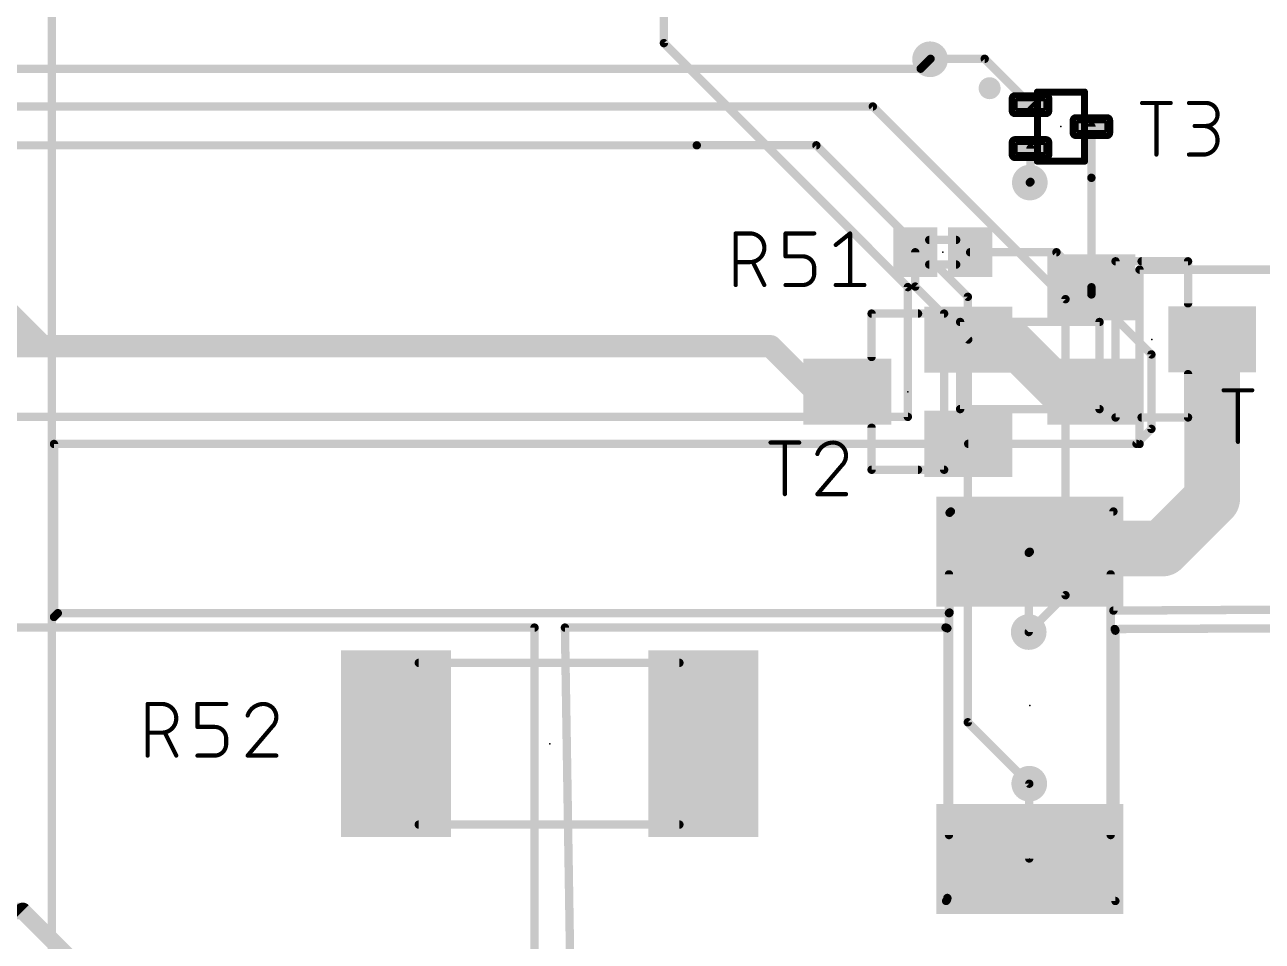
# Model space of a CAD drawing. Extents: x -2.3 to 95.2, y -2.6 to 57.4.
# Drawn here: x 54.71 to 77.26, y 31.58 to 48.28 of the extents above; entities that cross this region are included whole.
import ezdxf

# ---------------------------------------------------------------- set-up
doc = ezdxf.new("R2010")
doc.units = 0
for name, color, linetype in [('1', 12, 'CONTINUOUS'), ('16', 132, 'CONTINUOUS'), ('18', 110, 'CONTINUOUS'), ('19', 53, 'CONTINUOUS'), ('21', 253, 'CONTINUOUS'), ('23', 53, 'CONTINUOUS'), ('25', 253, 'CONTINUOUS'), ('29', 253, 'CONTINUOUS'), ('51', 253, 'CONTINUOUS')]:
    doc.layers.add(name, color=color, linetype=linetype)

# ---------------------------------------------------------------- blocks, each defined once
blk = doc.blocks.new('RECT')
blk.add_solid([(-0.5, -0.5), (0.5, -0.5), (-0.5, 0.5), (0.5, 0.5)])
blk = doc.blocks.new('RECT94400X40000R50')
at = {"const_width": 0.0625}
blk.add_lwpolyline([(0.2638, -0.0625), (0.2638, 0.0625, 0.4142), (0.2325, 0.0938), (-0.2325, 0.0938, 0.4142), (-0.2638, 0.0625), (-0.2638, -0.0625, 0.4142), (-0.2325, -0.0938), (0.2325, -0.0938, 0.4142)], format="xyb", close=True, dxfattribs=at)
blk.add_solid([(-0.2481, -0.0781), (0.2481, -0.0781), (-0.2481, 0.0781), (0.2481, 0.0781)])
blk = doc.blocks.new('RECT126912X72512R50')
at = {"const_width": 0.1133}
blk.add_lwpolyline([(0.34, -0.1133), (0.34, 0.1133, 0.4142), (0.2833, 0.17), (-0.2833, 0.17, 0.4142), (-0.34, 0.1133), (-0.34, -0.1133, 0.4142), (-0.2833, -0.17), (0.2833, -0.17, 0.4142)], format="xyb", close=True, dxfattribs=at)
blk.add_solid([(-0.3087, -0.1387), (0.3087, -0.1387), (-0.3087, 0.1387), (0.3087, 0.1387)])
blk = doc.blocks.new('ROUNDV')
at = {"const_width": 0.5}
blk.add_lwpolyline([(0, -0.25, 1), (0, 0.25, 1), (0, -0.25)], format="xyb", dxfattribs=at)

msp = doc.modelspace()

# ---------------------------------------------------------------- linework, layer by layer
at = {"layer": '1'}
for points, const_width in [([(66.3575, 57.2987), (66.3575, 47.9425)], 0.1524), ([(55.2031, -2.54), (55.2031, 57.15)], 0.1524), ([(55.0327, 42.4198), (49.6497, 47.8029)], 0.4064), ([(66.3575, 47.9425), (70.8025, 43.4975)], 0.1524), ([(71.2075, 47.6479), (71.2158, 47.6562)], 0.1524), ([(72.2023, 47.6562), (71.2158, 47.6562)], 0.1524), ([(72.2023, 47.6562), (73.0373, 46.8212)], 0.1524), ([(74.1473, 46.4212), (74.1473, 45.4889)], 0.1524), ([(73.0373, 46.0212), (73.0373, 45.4148)], 0.1524), ([(74.1475, 45.4887), (74.1473, 45.4889)], 0.1524), ([(74.1475, 45.4887), (74.1475, 43.495)], 0.1524), ([(73.025, 45.4025), (73.0373, 45.4148)], 0.1524), ([(70.9375, 43.5075), (70.9375, 44.1325)], 0.1524), ([(71.9375, 44.1325), (73.51, 44.1325)], 0.1524), ([(73.51, 44.1325), (74.1475, 43.495)], 0.1524), ([(75.025, 40.64), (75.025, 43.815)], 0.1524), ([(75.025, 43.815), (91.44, 43.815)], 0.1524), ([(70.8025, 43.4975), (70.8025, 41.1335)], 0.1524), ([(71.9025, 42.5425), (70.9375, 43.5075)], 0.1524), ([(74.1475, 43.3641), (74.1475, 43.495)], 0.1524), ([(75.2402, 42.2714), (74.1475, 43.3641)], 0.1524), ([(71.9025, 42.5425), (72.6465, 42.5425)], 0.8128), ([(71.755, 42.8625), (71.755, 41.275)], 0.1524), ([(74.295, 42.8625), (71.755, 42.8625)], 0.1524), ([(73.594, 41.595), (72.6465, 42.5425)], 0.8128), ([(74.295, 41.275), (74.295, 42.8625)], 0.1524), ([(76.3475, 39.6445), (76.3475, 42.545)], 1.016), ([(55.0327, 42.4198), (52.9375, 42.4198)], 0.4064), ([(68.3034, 42.4198), (55.0327, 42.4198)], 0.4064), ([(69.1307, 41.5925), (68.3034, 42.4198)], 0.4064), ([(75.2402, 42.2714), (75.2402, 40.9144)], 0.1524), ([(74.1475, 41.595), (73.594, 41.595)], 0.8128), ([(69.7025, 41.5925), (69.1307, 41.5925)], 0.4064), ([(71.755, 41.275), (74.295, 41.275)], 0.1524), ([(70.8025, 41.1335), (53.3065, 41.1335)], 0.1524), ([(75.2402, 40.9144), (74.9683, 40.6425)], 0.1524), ([(55.245, 37.488), (55.245, 40.64)], 0.1524), ([(55.245, 40.64), (75.025, 40.64)], 0.1524), ([(74.9683, 40.6425), (71.9025, 40.6425)], 0.1524), ([(75.438, 38.735), (76.3475, 39.6445)], 1.016), ([(71.5863, 39.4097), (71.5627, 39.3861)], 0.1524), ([(71.5627, 39.3861), (71.5627, 37.5684)], 0.1524), ([(74.5484, 39.4097), (71.5863, 39.4097)], 0.1524), ([(74.5484, 37.6038), (74.5484, 39.4097)], 0.1524), ([(73.025, 38.6775), (73.0825, 38.735)], 1.016), ([(73.0825, 38.735), (75.438, 38.735)], 1.016), ([(73.025, 38.6775), (73.0043, 38.6568)], 0.1524), ([(73.0043, 38.6568), (73.0043, 37.2138)], 0.1524), ([(91.44, 37.6992), (74.5484, 37.6038)], 0.1524), ([(55.3136, 37.5566), (55.245, 37.488)], 0.1524), ([(71.5509, 37.5566), (55.3136, 37.5566)], 0.1524), ([(71.5627, 37.5684), (71.5509, 37.5566)], 0.1524), ([(64, 37.2947), (53.795, 37.2947)], 0.1524), ([(64, 30.6), (64, 37.2947)], 0.1524), ([(64.5542, 37.2947), (71.4893, 37.2947)], 0.1524), ([(64.6509, 31.1018), (64.5542, 37.2947)], 0.1524), ([(71.5226, 37.2809), (71.5226, 32.3692)], 0.1524), ([(74.5717, 37.2684), (81, 37.2947)], 0.1524), ([(74.5841, 32.3142), (74.5841, 37.2384)], 0.1524), ([(67.078, 35.179), (67.564, 35.179)], 1.016), ([(73.0146, 34.4502), (73.0146, 33.0879)], 0.1524), ([(53.3237, 32.1316), (54.6751, 32.1316)], 0.3048), ([(54.6751, 32.1316), (59.2859, 27.5208)], 0.3048), ([(71.4999, 32.3142), (74.5841, 32.3142)], 0.1524)]:
    msp.add_lwpolyline(points, dxfattribs=dict(at, const_width=const_width))
for points, const_width in [([(66.3194, 47.9425, 1), (66.3956, 47.9425)], 0.0762), ([(66.3844, 47.9694, 1), (66.3306, 47.9156)], 0.0762), ([(71.1805, 47.6748, 1), (71.2344, 47.621)], 0.0762), ([(71.2158, 47.6943, 1), (71.2158, 47.6181)], 0.0762), ([(71.2428, 47.6293, 1), (71.1889, 47.6832)], 0.0762), ([(72.2292, 47.6832, 1), (72.1753, 47.6293)], 0.0762), ([(72.2023, 47.6181, 1), (72.2023, 47.6943)], 0.0762), ([(73.0104, 46.7942, 1), (73.0643, 46.8481)], 0.0762), ([(74.1854, 46.4212, 1), (74.1092, 46.4212)], 0.0762), ([(73.0754, 46.0212, 1), (72.9992, 46.0212)], 0.0762), ([(74.1743, 45.5158, 1), (74.1204, 45.462)], 0.0762), ([(74.1856, 45.4887, 1), (74.1094, 45.4887)], 0.0762), ([(74.1206, 45.4618, 1), (74.1744, 45.5157)], 0.0762), ([(72.9981, 45.4294, 1), (73.0519, 45.3756)], 0.0762), ([(72.9992, 45.4148, 1), (73.0754, 45.4148)], 0.0762), ([(73.0643, 45.3879, 1), (73.0104, 45.4418)], 0.0762), ([(74.1092, 45.4889, 1), (74.1854, 45.4889)], 0.0762), ([(70.9756, 44.1325, 1), (70.8994, 44.1325)], 0.0762), ([(71.9375, 44.1706, 1), (71.9375, 44.0944)], 0.0762), ([(73.5369, 44.1594, 1), (73.4831, 44.1056)], 0.0762), ([(73.51, 44.0944, 1), (73.51, 44.1706)], 0.0762), ([(75.0631, 43.815, 1), (74.9869, 43.815)], 0.0762), ([(75.025, 43.8531, 1), (75.025, 43.7769)], 0.0762), ([(70.8406, 43.4975, 1), (70.7644, 43.4975)], 0.0762), ([(70.7756, 43.4706, 1), (70.8294, 43.5244)], 0.0762), ([(70.8994, 43.5075, 1), (70.9756, 43.5075)], 0.0762), ([(70.9644, 43.5344, 1), (70.9106, 43.4806)], 0.0762), ([(74.1856, 43.495, 1), (74.1094, 43.495)], 0.0762), ([(74.1094, 43.495, 1), (74.1856, 43.495)], 0.0762), ([(74.1206, 43.4681, 1), (74.1744, 43.5219)], 0.0762), ([(74.1744, 43.3911, 1), (74.1206, 43.3372)], 0.0762), ([(74.1094, 43.3641, 1), (74.1856, 43.3641)], 0.0762), ([(71.9025, 42.7457, 1), (71.9025, 42.3393)], 0.4064), ([(71.7931, 42.8625, 1), (71.7169, 42.8625)], 0.0762), ([(71.755, 42.9006, 1), (71.755, 42.8244)], 0.0762), ([(72.7902, 42.6862, 1), (72.5028, 42.3988)], 0.4064), ([(72.6465, 42.3393, 1), (72.6465, 42.7457)], 0.4064), ([(74.3331, 42.8625, 1), (74.2569, 42.8625)], 0.0762), ([(74.295, 42.8244, 1), (74.295, 42.9006)], 0.0762), ([(76.6015, 42.545, 1), (76.0935, 42.545)], 0.508), ([(55.0327, 42.5214, 1), (55.0327, 42.3182)], 0.2032), ([(55.0327, 42.3182, 1), (55.0327, 42.5214)], 0.2032), ([(68.3752, 42.4917, 1), (68.2315, 42.348)], 0.2032), ([(68.3034, 42.3182, 1), (68.3034, 42.5214)], 0.2032), ([(54.9609, 42.348, 1), (55.1046, 42.4917)], 0.2032), ([(71.8756, 42.5156, 1), (71.9294, 42.5694)], 0.0762), ([(75.2783, 42.2714, 1), (75.2021, 42.2714)], 0.0762), ([(75.2133, 42.2445, 1), (75.2672, 42.2984)], 0.0762), ([(73.594, 41.7982, 1), (73.594, 41.3918)], 0.4064), ([(73.4503, 41.4513, 1), (73.7377, 41.7387)], 0.4064), ([(74.1475, 41.3918, 1), (74.1475, 41.7982)], 0.4064), ([(69.1307, 41.6941, 1), (69.1307, 41.4909)], 0.2032), ([(69.0588, 41.5207, 1), (69.2025, 41.6643)], 0.2032), ([(69.7025, 41.4909, 1), (69.7025, 41.6941)], 0.2032), ([(71.755, 41.3131, 1), (71.755, 41.2369)], 0.0762), ([(71.7169, 41.275, 1), (71.7931, 41.275)], 0.0762), ([(74.2569, 41.275, 1), (74.3331, 41.275)], 0.0762), ([(74.295, 41.2369, 1), (74.295, 41.3131)], 0.0762), ([(70.7644, 41.1335, 1), (70.8406, 41.1335)], 0.0762), ([(70.8025, 41.0954, 1), (70.8025, 41.1716)], 0.0762), ([(75.2021, 40.9144, 1), (75.2783, 40.9144)], 0.0762), ([(75.2672, 40.8875, 1), (75.2133, 40.9413)], 0.0762), ([(55.2831, 40.64, 1), (55.2069, 40.64)], 0.0762), ([(55.245, 40.6781, 1), (55.245, 40.6019)], 0.0762), ([(71.9025, 40.6806, 1), (71.9025, 40.6044)], 0.0762), ([(74.9414, 40.6694, 1), (74.9952, 40.6156)], 0.0762), ([(74.9683, 40.6044, 1), (74.9683, 40.6806)], 0.0762), ([(74.9869, 40.64, 1), (75.0631, 40.64)], 0.0762), ([(75.025, 40.6019, 1), (75.025, 40.6781)], 0.0762), ([(76.5271, 39.4649, 1), (76.1679, 39.8241)], 0.508), ([(76.0935, 39.6445, 1), (76.6015, 39.6445)], 0.508), ([(71.6008, 39.3861, 1), (71.5246, 39.3861)], 0.0762), ([(71.5863, 39.4478, 1), (71.5863, 39.3716)], 0.0762), ([(71.6133, 39.3827, 1), (71.5594, 39.4366)], 0.0762), ([(74.5865, 39.4097, 1), (74.5103, 39.4097)], 0.0762), ([(74.5484, 39.3716, 1), (74.5484, 39.4478)], 0.0762), ([(71.5358, 39.413, 1), (71.5896, 39.3591)], 0.0762), ([(73.0825, 38.989, 1), (73.0825, 38.481)], 0.508), ([(73.2621, 38.5554, 1), (72.9029, 38.9146)], 0.508), ([(75.438, 38.481, 1), (75.438, 38.989)], 0.508), ([(72.8454, 38.8571, 1), (73.2046, 38.4979)], 0.508), ([(75.2584, 38.9146, 1), (75.6176, 38.5554)], 0.508), ([(72.9773, 38.6837, 1), (73.0312, 38.6298)], 0.0762), ([(73.0424, 38.6568, 1), (72.9662, 38.6568)], 0.0762), ([(73.0519, 38.6506, 1), (72.9981, 38.7044)], 0.0762), ([(74.5482, 37.6419, 1), (74.5486, 37.5657)], 0.0762), ([(55.2181, 37.515, 1), (55.2719, 37.4611)], 0.0762), ([(55.2069, 37.488, 1), (55.2831, 37.488)], 0.0762), ([(55.3136, 37.5947, 1), (55.3136, 37.5185)], 0.0762), ([(55.3405, 37.5297, 1), (55.2867, 37.5836)], 0.0762), ([(71.524, 37.5836, 1), (71.5778, 37.5297)], 0.0762), ([(71.5246, 37.5684, 1), (71.6008, 37.5684)], 0.0762), ([(71.5896, 37.5415, 1), (71.5358, 37.5954)], 0.0762), ([(71.5509, 37.5185, 1), (71.5509, 37.5947)], 0.0762), ([(74.5103, 37.6038, 1), (74.5865, 37.6038)], 0.0762), ([(64.0381, 37.2947, 1), (63.9619, 37.2947)], 0.0762), ([(64, 37.2566, 1), (64, 37.3328)], 0.0762), ([(64.5542, 37.3328, 1), (64.5542, 37.2566)], 0.0762), ([(64.5923, 37.2953, 1), (64.5161, 37.2941)], 0.0762), ([(71.5226, 37.2809, 0.1989), (71.4893, 37.2947)], 0.1524), ([(71.4893, 37.3328, 1), (71.4893, 37.2566)], 0.0762), ([(71.5607, 37.2809, 1), (71.4845, 37.2809)], 0.0762), ([(71.4893, 37.2566, 1), (71.4893, 37.3328)], 0.0762), ([(71.4957, 37.2539, 1), (71.5496, 37.3078)], 0.0762), ([(72.9662, 37.2138, 1), (73.0424, 37.2138)], 0.0762), ([(74.5841, 37.2384, 0.1989), (74.5717, 37.2684)], 0.1524), ([(74.5986, 37.2954, 1), (74.5448, 37.2415)], 0.0762), ([(74.5715, 37.3065, 1), (74.5719, 37.2303)], 0.0762), ([(74.6222, 37.2384, 1), (74.546, 37.2384)], 0.0762), ([(74.546, 37.2384, 1), (74.6222, 37.2384)], 0.0762), ([(67.078, 35.433, 1), (67.078, 34.925)], 0.508), ([(67.564, 34.925, 1), (67.564, 35.433)], 0.508), ([(73.0527, 34.4502, 1), (72.9765, 34.4502)], 0.0762), ([(72.9765, 33.0879, 1), (73.0527, 33.0879)], 0.0762), ([(54.729, 32.1855, 1), (54.6212, 32.0777)], 0.1524), ([(54.6751, 32.0554, 1), (54.6751, 32.2078)], 0.1524), ([(71.4729, 32.3412, 1), (71.5268, 32.2873)], 0.0762), ([(71.4999, 32.3142, 0.1989), (71.5226, 32.3692)], 0.1524), ([(71.4999, 32.3523, 1), (71.4999, 32.2761)], 0.0762), ([(71.5607, 32.3692, 1), (71.4845, 32.3692)], 0.0762), ([(71.4845, 32.3692, 1), (71.5607, 32.3692)], 0.0762), ([(74.546, 32.3142, 1), (74.6222, 32.3142)], 0.0762), ([(74.5841, 32.2761, 1), (74.5841, 32.3523)], 0.0762)]:
    msp.add_lwpolyline(points, format="xyb", dxfattribs=dict(at, const_width=const_width))
at = {"layer": '16'}
for points, const_width in [([(71.2075, 47.6479), (71.0361, 47.4765)], 0.1524), ([(71.0361, 47.4765), (34.4691, 47.4765)], 0.1524), ([(33.5957, 46.7884), (70.1647, 46.7884)], 0.1524), ([(70.1647, 46.7884), (73.6751, 43.278)], 0.1524), ([(43.7804, 46.0807), (66.9574, 46.0807)], 0.15), ([(66.9574, 46.0807), (69.135, 46.0807)], 0.1524), ([(69.135, 46.0807), (71.8954, 43.3204)], 0.1524), ([(71.8954, 43.3204), (71.8954, 35.5695)], 0.1524), ([(73.6751, 43.278), (73.6751, 37.8846)], 0.1524), ([(73.0043, 37.2138), (73.6751, 37.8846)], 0.1524), ([(73.0146, 34.4502), (71.8954, 35.5695)], 0.1524)]:
    msp.add_lwpolyline(points, dxfattribs=dict(at, const_width=const_width))
for points, const_width in [([(71.2344, 47.621, 1), (71.1805, 47.6748)], 0.0762), ([(71.0092, 47.5035, 1), (71.063, 47.4496)], 0.0762), ([(71.0361, 47.4384, 1), (71.0361, 47.5146)], 0.0762), ([(70.1916, 46.8153, 1), (70.1377, 46.7614)], 0.0762), ([(70.1647, 46.7503, 1), (70.1647, 46.8265)], 0.0762), ([(66.9574, 46.1188, 1), (66.9574, 46.0426)], 0.0762), ([(66.9574, 46.0432, 1), (66.9574, 46.1182)], 0.075), ([(69.162, 46.1076, 1), (69.1081, 46.0538)], 0.0762), ([(69.135, 46.0426, 1), (69.135, 46.1188)], 0.0762), ([(71.9335, 43.3204, 1), (71.8573, 43.3204)], 0.0762), ([(71.8684, 43.2934, 1), (71.9223, 43.3473)], 0.0762), ([(73.7132, 43.278, 1), (73.637, 43.278)], 0.0762), ([(73.6482, 43.251, 1), (73.702, 43.3049)], 0.0762), ([(73.637, 37.8846, 1), (73.7132, 37.8846)], 0.0762), ([(73.702, 37.8576, 1), (73.6482, 37.9115)], 0.0762), ([(72.9773, 37.2407, 1), (73.0312, 37.1868)], 0.0762), ([(71.9223, 35.5964, 1), (71.8684, 35.5426)], 0.0762), ([(71.8573, 35.5695, 1), (71.9335, 35.5695)], 0.0762), ([(72.9877, 34.4233, 1), (73.0416, 34.4772)], 0.0762)]:
    msp.add_lwpolyline(points, format="xyb", dxfattribs=dict(at, const_width=const_width))
at = {"layer": '19'}
msp.add_line((73.025, 33.0775), (73.0146, 33.0879), dxfattribs=at)
at = {"layer": '21'}
for points, const_width in [([(72.2923, 47.0212, 1), (72.2923, 47.2212, 1), (72.2923, 47.0212)], 0.2), ([(73.6923, 47.0829, 1), (73.6923, 47.0194)], 0.0635), ([(74.0541, 47.0512, 1), (73.9906, 47.0512)], 0.0635), ([(73.9906, 46.9512, 1), (74.0541, 46.9512)], 0.0635), ([(74.0223, 47.0194, 1), (74.0223, 47.0829)], 0.0635), ([(73.6923, 45.8229, 1), (73.6923, 45.7594)], 0.0635), ([(74.0541, 45.9212, 1), (73.9906, 45.9212)], 0.0635), ([(73.9906, 45.7912, 1), (74.0541, 45.7912)], 0.0635), ([(74.0223, 45.7594, 1), (74.0223, 45.8229)], 0.0635), ([(75.0621, 44.0055, 1), (75.0621, 43.9293)], 0.0762), ([(75.946, 43.9674, 1), (75.8698, 43.9674)], 0.0762), ([(75.9079, 43.9293, 1), (75.9079, 44.0055)], 0.0762), ([(70.1421, 43.053, 1), (70.1421, 42.9768)], 0.0762), ([(70.1802, 43.0149, 1), (70.104, 43.0149)], 0.0762), ([(70.9879, 42.9768, 1), (70.9879, 43.053)], 0.0762), ([(75.8698, 43.2026, 1), (75.946, 43.2026)], 0.0762), ([(70.104, 42.2251, 1), (70.1802, 42.2251)], 0.0762), ([(75.946, 41.9124, 1), (75.8698, 41.9124)], 0.0762), ([(75.0621, 41.1607, 1), (75.0621, 41.0845)], 0.0762), ([(75.8698, 41.1226, 1), (75.946, 41.1226)], 0.0762), ([(75.9079, 41.0845, 1), (75.9079, 41.1607)], 0.0762), ([(70.1802, 40.9349, 1), (70.104, 40.9349)], 0.0762), ([(70.1421, 40.2082, 1), (70.1421, 40.132)], 0.0762), ([(70.104, 40.1701, 1), (70.1802, 40.1701)], 0.0762), ([(70.9879, 40.132, 1), (70.9879, 40.2082)], 0.0762)]:
    msp.add_lwpolyline(points, format="xyb", dxfattribs=dict(at, const_width=const_width))
for points, const_width in [([(74.0223, 47.0512), (73.6923, 47.0512)], 0.127), ([(74.0223, 46.9512), (74.0223, 47.0512)], 0.127), ([(74.0223, 45.7912), (73.6923, 45.7912)], 0.127), ([(74.0223, 45.9212), (74.0223, 45.7912)], 0.127), ([(75.0621, 43.9674), (75.9079, 43.9674)], 0.1524), ([(75.9079, 43.9674), (75.9079, 43.2026)], 0.1524), ([(70.1421, 43.0149), (70.9879, 43.0149)], 0.1524), ([(70.1421, 42.2251), (70.1421, 43.0149)], 0.1524), ([(75.9079, 41.9124), (75.9079, 41.1226)], 0.1524), ([(75.9079, 41.1226), (75.0621, 41.1226)], 0.1524), ([(70.1421, 40.1701), (70.1421, 40.9349)], 0.1524), ([(70.9879, 40.1701), (70.1421, 40.1701)], 0.1524)]:
    msp.add_lwpolyline(points, dxfattribs=dict(at, const_width=const_width))
at = {"layer": '23'}
for p in [(73.5923, 46.4212), (71.4375, 44.1325), (75.2475, 42.545), (70.8025, 41.5925), (73.025, 35.8775), (64.278, 35.179)]:
    msp.add_point(p, dxfattribs=at)
at = {"layer": '25', "const_width": 0.0762}
for points in [[(75.0704, 46.8516), (75.5925, 46.8516)], [(75.3315, 45.9118), (75.3315, 46.8516)], [(75.9239, 46.8516), (76.2371, 46.8516)], [(76.2371, 46.4339), (76.0283, 46.4339)], [(75.9239, 45.9118), (76.1849, 45.9118)], [(67.6656, 43.5356), (67.6656, 44.4754)], [(67.6656, 44.4754), (67.9267, 44.4754)], [(68.5743, 44.0577), (68.5743, 44.4754)], [(68.5743, 44.4754), (69.0964, 44.4754)], [(69.4887, 44.2666), (69.7497, 44.4754)], [(69.7497, 44.4754), (69.7497, 43.5356)], [(67.9267, 43.9533), (67.6656, 43.9533)], [(68.1877, 43.5356), (67.9789, 43.9533)], [(68.8876, 44.0577), (68.5743, 44.0577)], [(69.0964, 43.7444), (69.0964, 43.8489)], [(68.5743, 43.5356), (68.8876, 43.5356)], [(69.4887, 43.5356), (70.0108, 43.5356)], [(76.5556, 41.6179), (77.0777, 41.6179)], [(76.8167, 40.6781), (76.8167, 41.6179)], [(68.3006, 40.6654), (68.8227, 40.6654)], [(68.5617, 39.7256), (68.5617, 40.6654)], [(69.5978, 40.2477), (69.154, 39.7256)], [(69.154, 39.7256), (69.6761, 39.7256)], [(56.9501, 34.9631), (56.9501, 35.9029)], [(56.9501, 35.9029), (57.2112, 35.9029)], [(57.8588, 35.4852), (57.8588, 35.9029)], [(57.8588, 35.9029), (58.3809, 35.9029)], [(57.2112, 35.3808), (56.9501, 35.3808)], [(57.4722, 34.9631), (57.2634, 35.3808)], [(58.1721, 35.4852), (57.8588, 35.4852)], [(59.217, 35.4852), (58.7732, 34.9631)], [(58.3809, 35.1719), (58.3809, 35.2764)], [(57.8588, 34.9631), (58.1721, 34.9631)], [(58.7732, 34.9631), (59.2953, 34.9631)]]:
    msp.add_lwpolyline(points, dxfattribs=at)
at = {"layer": '25'}
for points, const_width in [([(75.0704, 46.8706, 1), (75.0704, 46.8325)], 0.0381), ([(75.3505, 46.8516, 1), (75.3124, 46.8516)], 0.0381), ([(75.5925, 46.8325, 1), (75.5925, 46.8706)], 0.0381), ([(75.9239, 46.8706, 1), (75.9239, 46.8325)], 0.0381), ([(76.2371, 46.4339, 1), (76.2371, 46.8516)], 0.0762), ([(76.2371, 46.8706, 1), (76.2371, 46.8325)], 0.0381), ([(76.2371, 46.8325, 1), (76.2371, 46.8706)], 0.0381), ([(76.0283, 46.4529, 1), (76.0283, 46.4148)], 0.0381), ([(76.1849, 45.9118, 1), (76.1849, 46.4339)], 0.0762), ([(76.1849, 46.4529, 1), (76.1849, 46.4148)], 0.0381), ([(76.2371, 46.4529, 1), (76.2371, 46.4148)], 0.0381), ([(76.2371, 46.4148, 1), (76.2371, 46.4529)], 0.0381), ([(75.3124, 45.9118, 1), (75.3505, 45.9118)], 0.0381), ([(75.9239, 45.9308, 1), (75.9239, 45.8927)], 0.0381), ([(76.1849, 45.9308, 1), (76.1849, 45.8927)], 0.0381), ([(76.1849, 45.8927, 1), (76.1849, 45.9308)], 0.0381), ([(67.6656, 44.4945, 1), (67.6656, 44.4564)], 0.0381), ([(67.6846, 44.4754, 1), (67.6466, 44.4754)], 0.0381), ([(67.9267, 44.4945, 1), (67.9267, 44.4564)], 0.0381), ([(67.9267, 43.9533, 1), (67.9267, 44.4754)], 0.0762), ([(67.9267, 44.4564, 1), (67.9267, 44.4945)], 0.0381), ([(68.5743, 44.4945, 1), (68.5743, 44.4564)], 0.0381), ([(68.5933, 44.4754, 1), (68.5552, 44.4754)], 0.0381), ([(69.0964, 44.4564, 1), (69.0964, 44.4945)], 0.0381), ([(69.7688, 44.4754, 1), (69.7307, 44.4754)], 0.0381), ([(69.7616, 44.4605, 1), (69.7378, 44.4903)], 0.0381), ([(69.4768, 44.2814, 1), (69.5006, 44.2517)], 0.0381), ([(67.6656, 43.9723, 1), (67.6656, 43.9342)], 0.0381), ([(67.9267, 43.9723, 1), (67.9267, 43.9342)], 0.0381), ([(67.9267, 43.9342, 1), (67.9267, 43.9723)], 0.0381), ([(67.9959, 43.9618, 1), (67.9618, 43.9448)], 0.0381), ([(68.5743, 44.0768, 1), (68.5743, 44.0387)], 0.0381), ([(68.5552, 44.0577, 1), (68.5933, 44.0577)], 0.0381), ([(69.0964, 43.8489, 0.4142), (68.8876, 44.0577)], 0.0762), ([(68.8876, 44.0768, 1), (68.8876, 44.0387)], 0.0381), ([(68.8876, 44.0387, 1), (68.8876, 44.0768)], 0.0381), ([(68.8876, 43.5356, 0.4142), (69.0964, 43.7444)], 0.0762), ([(69.1154, 43.8489, 1), (69.0774, 43.8489)], 0.0381), ([(69.0774, 43.8489, 1), (69.1154, 43.8489)], 0.0381), ([(69.1154, 43.7444, 1), (69.0774, 43.7444)], 0.0381), ([(69.0774, 43.7444, 1), (69.1154, 43.7444)], 0.0381), ([(67.6466, 43.5356, 1), (67.6846, 43.5356)], 0.0381), ([(68.1707, 43.5271, 1), (68.2047, 43.5441)], 0.0381), ([(68.5743, 43.5547, 1), (68.5743, 43.5166)], 0.0381), ([(68.8876, 43.5547, 1), (68.8876, 43.5166)], 0.0381), ([(68.8876, 43.5166, 1), (68.8876, 43.5547)], 0.0381), ([(69.4887, 43.5547, 1), (69.4887, 43.5166)], 0.0381), ([(69.7307, 43.5356, 1), (69.7688, 43.5356)], 0.0381), ([(70.0108, 43.5166, 1), (70.0108, 43.5547)], 0.0381), ([(76.5556, 41.6369, 1), (76.5556, 41.5988)], 0.0381), ([(76.8357, 41.6179, 1), (76.7976, 41.6179)], 0.0381), ([(77.0777, 41.5988, 1), (77.0777, 41.6369)], 0.0381), ([(68.3006, 40.6845, 1), (68.3006, 40.6464)], 0.0381), ([(68.5807, 40.6654, 1), (68.5426, 40.6654)], 0.0381), ([(68.8227, 40.6464, 1), (68.8227, 40.6845)], 0.0381), ([(69.4412, 40.6654, 0.3252), (69.154, 40.4566)], 0.0762), ([(69.6761, 40.4305, 0.4142), (69.4412, 40.6654)], 0.0762), ([(69.4412, 40.6845, 1), (69.4412, 40.6464)], 0.0381), ([(69.4412, 40.6464, 1), (69.4412, 40.6844)], 0.0381), ([(76.7976, 40.6781, 1), (76.8357, 40.6781)], 0.0381), ([(69.1359, 40.4624, 1), (69.1722, 40.4507)], 0.0381), ([(69.5978, 40.2477, 0.2052), (69.6761, 40.4305)], 0.0762), ([(69.6952, 40.4304, 1), (69.6571, 40.4305)], 0.0381), ([(69.6571, 40.4305, 1), (69.6952, 40.4305)], 0.0381), ([(69.5847, 40.2615, 1), (69.611, 40.2339)], 0.0381), ([(69.6123, 40.2354, 1), (69.5833, 40.26)], 0.0381), ([(68.5426, 39.7256, 1), (68.5807, 39.7256)], 0.0381), ([(69.154, 39.7447, 1), (69.154, 39.7066)], 0.0381), ([(69.1395, 39.7379, 1), (69.1686, 39.7133)], 0.0381), ([(69.6761, 39.7066, 1), (69.6761, 39.7447)], 0.0381), ([(56.9501, 35.922, 1), (56.9501, 35.8839)], 0.0381), ([(56.9692, 35.9029, 1), (56.9311, 35.9029)], 0.0381), ([(57.2112, 35.3808, 1), (57.2112, 35.9029)], 0.0762), ([(57.2112, 35.922, 1), (57.2112, 35.8839)], 0.0381), ([(57.2112, 35.8839, 1), (57.2112, 35.922)], 0.0381), ([(57.8778, 35.9029, 1), (57.8397, 35.9029)], 0.0381), ([(57.8588, 35.922, 1), (57.8588, 35.8839)], 0.0381), ([(58.3809, 35.8839, 1), (58.3809, 35.922)], 0.0381), ([(59.0603, 35.9029, 0.3252), (58.7732, 35.6941)], 0.0762), ([(59.2953, 35.668, 0.4142), (59.0603, 35.9029)], 0.0762), ([(59.0603, 35.922, 1), (59.0603, 35.8839)], 0.0381), ([(59.0603, 35.8839, 1), (59.0603, 35.9219)], 0.0381), ([(58.7551, 35.6999, 1), (58.7913, 35.6882)], 0.0381), ([(59.217, 35.4852, 0.2052), (59.2953, 35.668)], 0.0762), ([(59.3143, 35.6679, 1), (59.2762, 35.668)], 0.0381), ([(59.2762, 35.668, 1), (59.3143, 35.668)], 0.0381), ([(56.9501, 35.3998, 1), (56.9501, 35.3617)], 0.0381), ([(57.2112, 35.3998, 1), (57.2112, 35.3617)], 0.0381), ([(57.2112, 35.3617, 1), (57.2112, 35.3998)], 0.0381), ([(57.2804, 35.3893, 1), (57.2463, 35.3723)], 0.0381), ([(57.8588, 35.5043, 1), (57.8588, 35.4662)], 0.0381), ([(57.8397, 35.4852, 1), (57.8778, 35.4852)], 0.0381), ([(58.1721, 35.5043, 1), (58.1721, 35.4662)], 0.0381), ([(58.3809, 35.2764, 0.4142), (58.1721, 35.4852)], 0.0762), ([(58.1721, 35.4662, 1), (58.1721, 35.5043)], 0.0381), ([(59.2038, 35.499, 1), (59.2301, 35.4714)], 0.0381), ([(59.2315, 35.4729, 1), (59.2025, 35.4975)], 0.0381), ([(58.1721, 34.9631, 0.4142), (58.3809, 35.1719)], 0.0762), ([(58.4, 35.2764, 1), (58.3619, 35.2764)], 0.0381), ([(58.3619, 35.2764, 1), (58.4, 35.2764)], 0.0381), ([(58.4, 35.1719, 1), (58.3619, 35.1719)], 0.0381), ([(58.3619, 35.1719, 1), (58.4, 35.1719)], 0.0381), ([(56.9311, 34.9631, 1), (56.9692, 34.9631)], 0.0381), ([(57.4552, 34.9546, 1), (57.4892, 34.9716)], 0.0381), ([(57.8588, 34.9822, 1), (57.8588, 34.9441)], 0.0381), ([(58.1721, 34.9822, 1), (58.1721, 34.9441)], 0.0381), ([(58.1721, 34.9441, 1), (58.1721, 34.9822)], 0.0381), ([(58.7732, 34.9822, 1), (58.7732, 34.9441)], 0.0381), ([(58.7587, 34.9754, 1), (58.7877, 34.9508)], 0.0381), ([(59.2953, 34.9441, 1), (59.2953, 34.9822)], 0.0381)]:
    msp.add_lwpolyline(points, format="xyb", dxfattribs=dict(at, const_width=const_width))
at = {"layer": '51'}
for points, const_width in [([(72.2923, 47.0212, 1), (72.2923, 47.2212, 1), (72.2923, 47.0212)], 0.2), ([(73.1623, 47.0829, 1), (73.1623, 47.0194)], 0.0635), ([(73.1941, 47.0512, 1), (73.1306, 47.0512)], 0.0635), ([(74.0541, 47.0512, 1), (73.9906, 47.0512)], 0.0635), ([(74.0223, 47.0194, 1), (74.0223, 47.0829)], 0.0635), ([(73.1623, 45.8229, 1), (73.1623, 45.7594)], 0.0635), ([(73.1306, 45.7912, 1), (73.1941, 45.7912)], 0.0635), ([(73.9906, 45.7912, 1), (74.0541, 45.7912)], 0.0635), ([(74.0223, 45.7594, 1), (74.0223, 45.8229)], 0.0635), ([(71.1925, 44.3946, 1), (71.1925, 44.3184)], 0.0762), ([(71.6825, 44.3184, 1), (71.6825, 44.3946)], 0.0762), ([(71.1925, 43.9466, 1), (71.1925, 43.8704)], 0.0762), ([(71.6825, 43.8704, 1), (71.6825, 43.9466)], 0.0762), ([(74.6252, 43.9674, 1), (74.549, 43.9674)], 0.0762), ([(74.5871, 44.0055, 1), (74.5871, 43.9293)], 0.0762), ([(75.946, 43.9674, 1), (75.8698, 43.9674)], 0.0762), ([(75.9079, 43.9293, 1), (75.9079, 44.0055)], 0.0762), ([(70.1421, 43.053, 1), (70.1421, 42.9768)], 0.0762), ([(70.1802, 43.0149, 1), (70.104, 43.0149)], 0.0762), ([(71.501, 43.0149, 1), (71.4248, 43.0149)], 0.0762), ([(71.4629, 42.9768, 1), (71.4629, 43.053)], 0.0762), ([(74.5871, 41.1607, 1), (74.5871, 41.0845)], 0.0762), ([(74.549, 41.1226, 1), (74.6252, 41.1226)], 0.0762), ([(75.8698, 41.1226, 1), (75.946, 41.1226)], 0.0762), ([(75.9079, 41.0845, 1), (75.9079, 41.1607)], 0.0762), ([(70.1421, 40.2082, 1), (70.1421, 40.132)], 0.0762), ([(70.104, 40.1701, 1), (70.1802, 40.1701)], 0.0762), ([(71.4248, 40.1701, 1), (71.501, 40.1701)], 0.0762), ([(71.4629, 40.132, 1), (71.4629, 40.2082)], 0.0762), ([(71.5901, 38.2645, 1), (71.5139, 38.2645)], 0.0762), ([(74.5361, 38.2645, 1), (74.4599, 38.2645)], 0.0762), ([(61.891, 36.6901, 1), (61.891, 36.6139)], 0.0762), ([(66.64, 36.6139, 1), (66.64, 36.6901)], 0.0762), ([(61.891, 33.7441, 1), (61.891, 33.6679)], 0.0762), ([(66.64, 33.6679, 1), (66.64, 33.7441)], 0.0762), ([(71.5139, 33.5155, 1), (71.5901, 33.5155)], 0.0762), ([(74.4599, 33.5155, 1), (74.5361, 33.5155)], 0.0762)]:
    msp.add_lwpolyline(points, format="xyb", dxfattribs=dict(at, const_width=const_width))
for points, const_width in [([(73.1623, 47.0512), (74.0223, 47.0512)], 0.127), ([(73.1623, 45.7912), (73.1623, 47.0512)], 0.127), ([(74.0223, 47.0512), (74.0223, 45.7912)], 0.127), ([(74.0223, 45.7912), (73.1623, 45.7912)], 0.127), ([(71.1925, 44.3565), (71.6825, 44.3565)], 0.1524), ([(71.6825, 43.9085), (71.1925, 43.9085)], 0.1524), ([(74.5871, 41.1226), (74.5871, 43.9674)], 0.1524), ([(74.5871, 43.9674), (75.9079, 43.9674)], 0.1524), ([(75.9079, 43.9674), (75.9079, 41.1226)], 0.1524), ([(70.1421, 43.0149), (71.4629, 43.0149)], 0.1524), ([(70.1421, 40.1701), (70.1421, 43.0149)], 0.1524), ([(71.4629, 43.0149), (71.4629, 40.1701)], 0.1524), ([(75.9079, 41.1226), (74.5871, 41.1226)], 0.1524), ([(71.4629, 40.1701), (70.1421, 40.1701)], 0.1524), ([(71.552, 33.5155), (71.552, 38.2645)], 0.1524), ([(74.498, 33.5155), (74.498, 38.2645)], 0.1524), ([(66.64, 36.652), (61.891, 36.652)], 0.1524), ([(66.64, 33.706), (61.891, 33.706)], 0.1524)]:
    msp.add_lwpolyline(points, dxfattribs=dict(at, const_width=const_width))

# ---------------------------------------------------------------- block references
at = {"layer": '1'}
for p in [(73.0373, 46.8212), (74.1473, 46.4212), (73.0373, 46.0212)]:
    msp.add_blockref('RECT94400X40000R50', p, dxfattribs=at)
for p, xscale, yscale, rotation in [((70.9375, 44.1325), 0.6, 0.7, 180), ((71.9375, 44.1325), 0.6, 0.7, 180), ((73.025, 38.6775), 1.8, 3.2, 90), ((61.478, 35.179), 1.8, 3.2, 180), ((67.078, 35.179), 1.8, 3.2, 180), ((73.025, 33.0775), 1.8, 3.2, 90)]:
    msp.add_blockref('RECT', p, dxfattribs=dict(at, xscale=xscale, yscale=yscale, rotation=rotation))
at = {"layer": '1', "yscale": 1.4}
for p, rotation in [((74.1475, 43.495), 270), ((71.9025, 42.5425), 90), ((76.3475, 42.545), 270), ((69.7025, 41.5925), 90), ((74.1475, 41.595), 270), ((71.9025, 40.6425), 90)]:
    msp.add_blockref('RECT', p, dxfattribs=dict(at, rotation=rotation))
at = {"layer": '18', "xscale": 0.65, "yscale": 0.65}
for p in [(71.2075, 47.6479), (71.2075, 47.6479), (73.025, 45.4025), (73.025, 45.4025), (73.0043, 37.2138), (73.0043, 37.2138), (73.0146, 34.4502), (73.0146, 34.4502)]:
    msp.add_blockref('ROUNDV', p, dxfattribs=at)
at = {"layer": '29'}
for p in [(73.0373, 46.8212), (74.1473, 46.4212), (73.0373, 46.0212)]:
    msp.add_blockref('RECT126912X72512R50', p, dxfattribs=at)
for p, xscale, yscale, rotation in [((70.9375, 44.1325), 0.8032, 0.9032, 180), ((71.9375, 44.1325), 0.8032, 0.9032, 180), ((74.1475, 43.495), 1.2032, 1.6032, 270), ((71.9025, 42.5425), 1.2032, 1.6032, 90), ((76.3475, 42.545), 1.2032, 1.6032, 270), ((69.7025, 41.5925), 1.2032, 1.6032, 90), ((74.1475, 41.595), 1.2032, 1.6032, 270), ((71.9025, 40.6425), 1.2032, 1.6032, 90), ((73.025, 38.6775), 2.0032, 3.4032, 90), ((61.478, 35.179), 2.0032, 3.4032, 180), ((67.078, 35.179), 2.0032, 3.4032, 180), ((73.025, 33.0775), 2.0032, 3.4032, 90)]:
    msp.add_blockref('RECT', p, dxfattribs=dict(at, xscale=xscale, yscale=yscale, rotation=rotation))
at = {"layer": '51'}
for p, xscale, yscale, rotation in [((71.0287, 44.1374), 0.3, 0.5999, 180), ((71.8415, 44.1374), 0.3, 0.5999, 180), ((74.2442, 43.4848), 0.4572, 0.5842, 270), ((71.8058, 42.5323), 0.4572, 0.5842, 90), ((76.2508, 42.545), 0.4572, 0.5842, 270), ((69.7992, 41.5925), 0.4572, 0.5842, 90), ((74.2442, 41.6052), 0.4572, 0.5842, 270), ((71.8058, 40.6527), 0.4572, 0.5842, 90), ((73.0243, 38.6647), 0.8499, 3.1001, 90), ((61.4909, 35.1784), 0.8499, 3.1001, 180), ((67.0534, 35.1784), 0.8499, 3.1001, 180), ((73.0243, 33.102), 0.8499, 3.1001, 90)]:
    msp.add_blockref('RECT', p, dxfattribs=dict(at, xscale=xscale, yscale=yscale, rotation=rotation))

doc.saveas('drawing.dxf')
